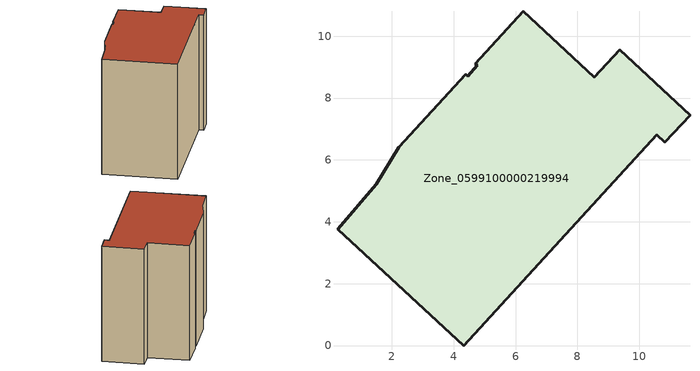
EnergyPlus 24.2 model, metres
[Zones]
Zone_0599100000219994
 floor ground (C_G): 10.83,6.57 10.56,6.82 4.32,0 0.24,3.77 1.49,5.22 2.22,6.41 4.38,8.77 4.45,8.7 4.75,9.05 4.7,9.11 6.25,10.8 8.55,8.68 9.36,9.56 11.64,7.45 z0
 wall outside (C_F): 10.56,6.82 10.83,6.57 11.64,7.45 9.36,9.56 8.55,8.68 6.25,10.8 4.7,9.11 4.75,9.05 4.45,8.7 4.38,8.77 2.22,6.41 1.49,5.22 0.24,3.77 4.32,0 10.56,6.82 z0:8.96
 roof outside (C_R): 2.22,6.41 1.49,5.22 0.24,3.77 4.32,0 10.56,6.82 10.83,6.57 11.64,7.45 9.36,9.56 8.55,8.68 6.25,10.8 4.7,9.11 4.75,9.05 4.45,8.7 4.38,8.77 z8.96
[BUILDING]
Pand.0599100000219994: North Axis=0; Terrain=City; Loads Convergence Tolerance Value=0.04; Temperature Convergence Tolerance Value=0.4; Solar Distribution=FullExterior; Maximum Number of Warmup Days=25; Minimum Number of Warmup Days=1
[Site:Location]
Rotterdam.The.Hague.AP_ZH_NLD Design_Conditions: Latitude=51.96; Longitude=4.45; Time Zone=1; Elevation=-4.5
[SITE:GROUNDTEMPERATURE:BUILDINGSURFACE]
18, 18, 18, 18, 18, 18, 18, 18, 18, 18, 18, 18
[MATERIAL] Thermal Absorptance=0.9; Solar Absorptance=0.7; Visible Absorptance=0.7
Name | Roughness | Thickness | Conductivity | Density | Specific Heat
G.TC.1975-1991 | MediumSmooth | 0.15 | 0.288461 | 540 | 1210
F.TC.1975-1991 | Rough | 0.3 | 0.230769 | 1920 | 840
R.TC.1975-1991 | MediumRough | 0.2 | 0.153846 | 1500 | 1000
[CONSTRUCTION]
C_G: G.TC.1975-1991
C_F: F.TC.1975-1991
C_R: R.TC.1975-1991
[ZONE]
Zone_0599100000219994: Type=1; Multiplier=1; Ceiling Height=Autocalculate; Volume=Autocalculate; Floor Area=autocalculate; Part of Total Floor Area=Yes
[ZONEINFILTRATION:DESIGNFLOWRATE]
Infil_Zone_0599100000219994: Zone or ZoneList or Space or SpaceList=Zone_0599100000219994; Schedule=AlwaysOn; Design Flow Rate Calculation Method=Flow/Area; Flow Rate per Floor Area=0.003; Constant Term Coefficient=1; Temperature Term Coefficient=0; Velocity Term Coefficient=0; Velocity Squared Term Coefficient=0
[HVACTEMPLATE:ZONE:IDEALLOADSAIRSYSTEM]
Zone_0599100000219994: Maximum Heating Supply Air Temperature=50; Minimum Cooling Supply Air Temperature=13; Maximum Heating Supply Air Humidity Ratio=0.0156; Minimum Cooling Supply Air Humidity Ratio=0.0077; Heating Limit=NoLimit; Cooling Limit=NoLimit; Dehumidification Control Type=ConstantSensibleHeatRatio; Cooling Sensible Heat Ratio=0.7; Dehumidification Setpoint=60; Humidification Control Type=None; Humidification Setpoint=30; Outdoor Air Method=None; Outdoor Air Flow Rate per Person=0.00944; Outdoor Air Flow Rate per Zone Floor Area=0; Outdoor Air Flow Rate per Zone=0; Demand Controlled Ventilation Type=None; Outdoor Air Economizer Type=NoEconomizer; Heat Recovery Type=None; Sensible Heat Recovery Effectiveness=0.7; Latent Heat Recovery Effectiveness=0.65
[ZONECONTROL:THERMOSTAT]
ThermostatControl_Zone_0599100000219994: Zone or ZoneList=Zone_0599100000219994; Control Type Schedule=DualSetpointControlType; Control 1=Thermostat_Zone_0599100000219994; Temperature Difference Between Cutout And Setpoint=0
[THERMOSTATSETPOINT:DUALSETPOINT]
Thermostat_Zone_0599100000219994: Heating Setpoint Temperature Schedule=HeatingSetpoint_Zone_0599100000219994; Cooling Setpoint Temperature Schedule=CoolingSetpoint_Zone_0599100000219994
[SCHEDULE:COMPACT]
HeatingSetpoint_Zone_0599100000219994: Through: 12/31, For: AllDays, Until: 24:00, 21
CoolingSetpoint_Zone_0599100000219994: Through: 12/31, For: AllDays, Until: 24:00, 24
DualSetpointControlType: Through: 12/31, For: AllDays, Until: 24:00, 4
AlwaysOn: Through: 12/31, For: AllDays, Until: 24:00, 1
